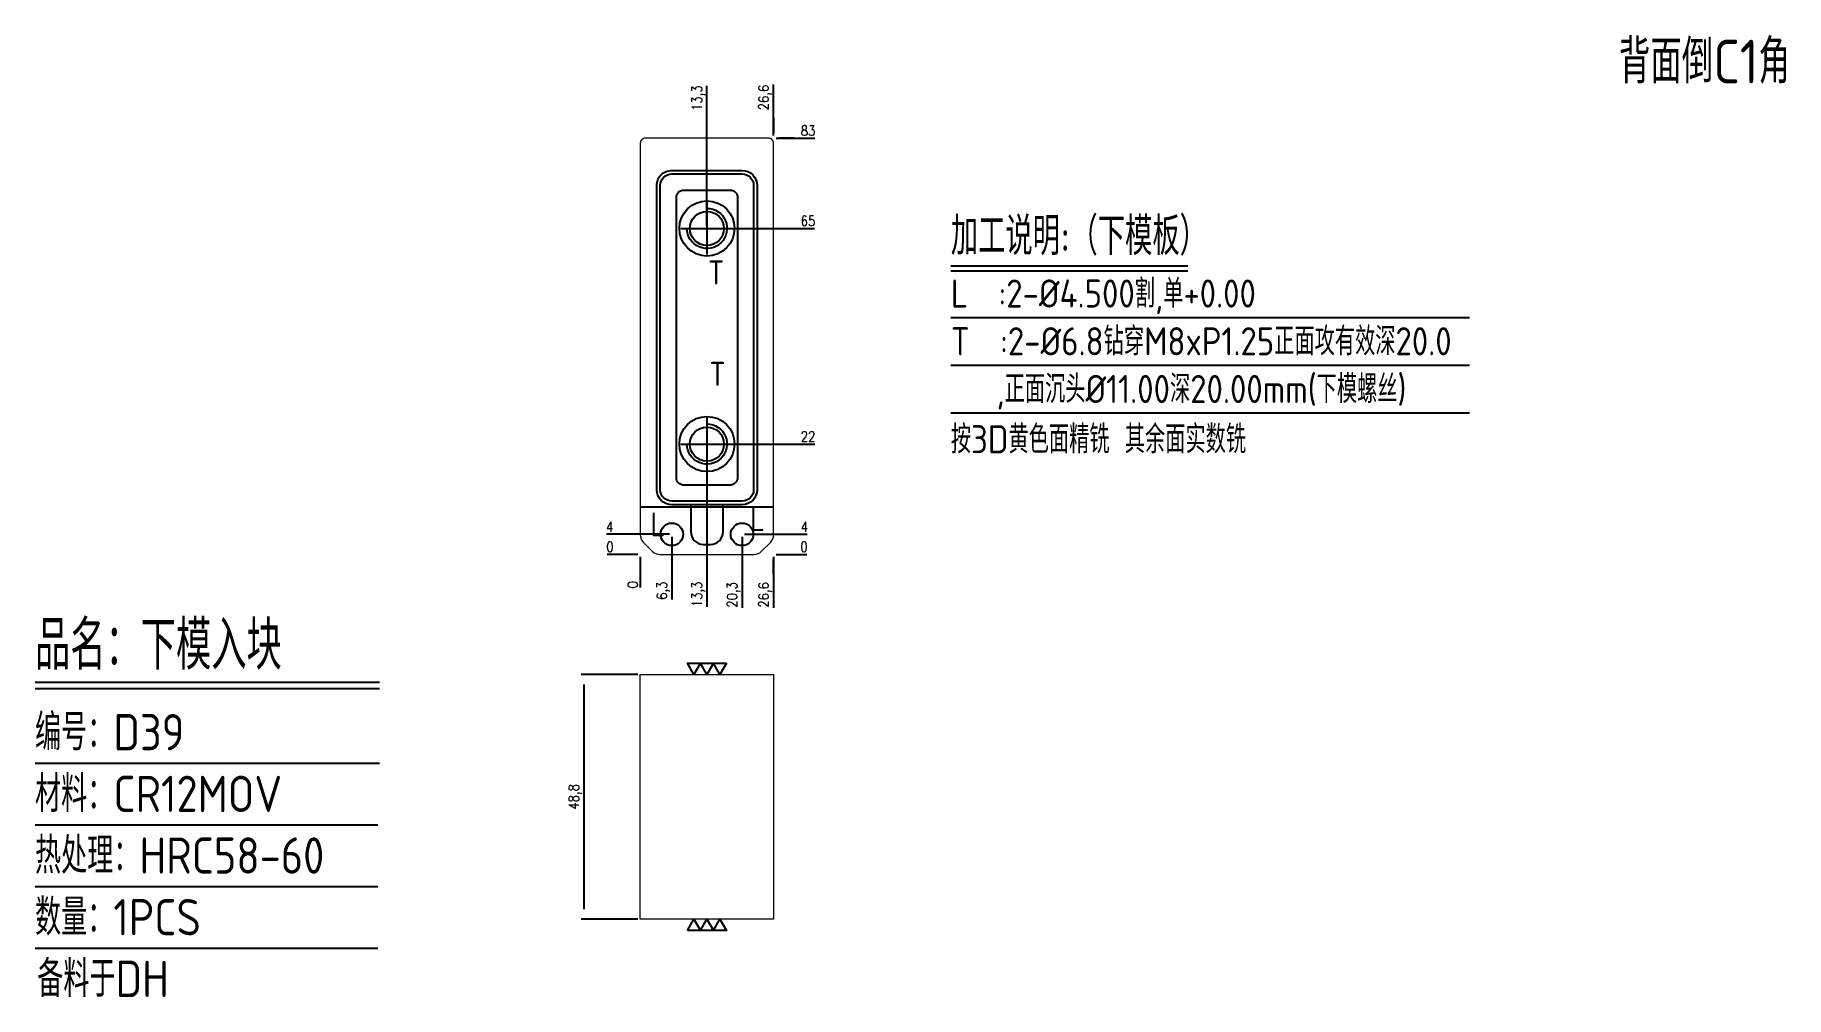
# Model space of a CAD drawing. Header units: millimetres. Extents: x 94319 to 94668, y -1092 to -900.
import ezdxf
from ezdxf.enums import TextEntityAlignment as Align

# ---------------------------------------------------------------- set-up
doc = ezdxf.new("R2010")
doc.units = ezdxf.units.MM
doc.linetypes.add('CENTER', pattern=[0])
for name, color, linetype in [('DIE_P', 2, 'Continuous'), ('DIM', 4, 'Continuous'), ('TEXT', 4, 'Continuous')]:
    doc.layers.add(name, color=color, linetype=linetype)
doc.styles.add('gbenor', font='gbenor.shx', dxfattribs={"bigfont": 'gbcbig.shx'})
doc.styles.get("Standard").update_dxf_attribs({"font": 'txt.shx', "width": 0.85, "bigfont": 'ctxt.shx'})
doc.dimstyles.new('T-2-WX', dxfattribs={"dimtxt": 2, "dimasz": 2, "dimexe": 0.5, "dimexo": 0.5, "dimgap": 0.5, "dimtad": 1, "dimtxsty": 'Standard', "dimblk": 'OPEN30', "dimcen": 0, "dimazin": 3, "dimtfac": 1, "dimtmove": 0, "dimatfit": 3, "dimldrblk": 'OPEN30', "dimlwd": -1, "dimlwe": -1})

# ---------------------------------------------------------------- blocks, each defined once
blk = doc.blocks.new('*D7579')
at = {"layer": 'Defpoints', "color": 0}
for p in [(94439.89, -1003.64), (94466.49, -1003.64), (94471.49, -1003.64)]:
    blk.add_point(p, dxfattribs=at)
at = {"layer": 'DIM', "color": 0}
blk.add_line((94466.99, -1003.64), (94473.13, -1003.64), dxfattribs=at)
at = {"layer": 'DIM', "color": 0, "insert": (94472.56, -1002.14), "char_height": 2, "attachment_point": 5}
blk.add_mtext('0', dxfattribs=at)
blk = doc.blocks.new('_Open30')
blk = doc.blocks.new('*D7580')
at = {"layer": 'Defpoints', "color": 0}
for p in [(94460.19, -999.64), (94471.49, -999.64), (94439.89, -1003.64)]:
    blk.add_point(p, dxfattribs=at)
at = {"layer": 'DIM', "color": 0}
for p, q in [((94460.69, -999.64), (94464.19, -999.64)), ((94464.19, -999.64), (94467.49, -999.64)), ((94467.49, -999.64), (94473.21, -999.64))]:
    blk.add_line(p, q, dxfattribs=at)
at = {"layer": 'DIM', "color": 0, "insert": (94472.6, -998.14), "char_height": 2, "attachment_point": 5}
blk.add_mtext('4', dxfattribs=at)
blk = doc.blocks.new('*D7581')
at = {"layer": 'Defpoints', "color": 0}
for p in [(94453.19, -981.64), (94471.49, -981.64), (94439.89, -1003.64)]:
    blk.add_point(p, dxfattribs=at)
at = {"layer": 'DIM', "color": 0}
for p, q in [((94453.69, -981.64), (94463.49, -981.64)), ((94463.49, -981.64), (94467.49, -981.64)), ((94467.49, -981.64), (94474.74, -981.64))]:
    blk.add_line(p, q, dxfattribs=at)
at = {"layer": 'DIM', "color": 0, "insert": (94473.37, -980.14), "char_height": 2, "attachment_point": 5}
blk.add_mtext('22', dxfattribs=at)
blk = doc.blocks.new('*D7582')
at = {"layer": 'Defpoints', "color": 0}
for p in [(94453.19, -938.64), (94471.49, -938.64), (94439.89, -1003.64)]:
    blk.add_point(p, dxfattribs=at)
at = {"layer": 'DIM', "color": 0}
for p, q in [((94453.69, -938.64), (94463.49, -938.64)), ((94463.49, -938.64), (94467.49, -938.64)), ((94467.49, -938.64), (94474.66, -938.64))]:
    blk.add_line(p, q, dxfattribs=at)
at = {"layer": 'DIM', "color": 0, "insert": (94473.33, -937.14), "char_height": 2, "attachment_point": 5}
blk.add_mtext('65', dxfattribs=at)
blk = doc.blocks.new('*D7583')
at = {"layer": 'Defpoints', "color": 0}
for p in [(94466.49, -920.64), (94471.49, -920.64), (94439.89, -1003.64)]:
    blk.add_point(p, dxfattribs=at)
at = {"layer": 'DIM', "color": 0}
for p, q in [((94466.99, -920.64), (94470.49, -920.64)), ((94470.49, -920.64), (94467.49, -920.64)), ((94467.49, -920.64), (94474.74, -920.64))]:
    blk.add_line(p, q, dxfattribs=at)
at = {"layer": 'DIM', "color": 0, "insert": (94473.37, -919.14), "char_height": 2, "attachment_point": 5}
blk.add_mtext('83', dxfattribs=at)
blk = doc.blocks.new('*D7584')
at = {"layer": 'Defpoints', "color": 0}
for p in [(94434.89, -1003.64), (94439.89, -1003.64), (94439.89, -1003.64)]:
    blk.add_point(p, dxfattribs=at)
at = {"layer": 'DIM', "color": 0}
blk.add_line((94439.39, -1003.64), (94433.26, -1003.64), dxfattribs=at)
at = {"layer": 'DIM', "color": 0, "insert": (94433.83, -1002.14), "char_height": 2, "attachment_point": 5}
blk.add_mtext('0', dxfattribs=at)
blk = doc.blocks.new('*D7585')
at = {"layer": 'Defpoints', "color": 0}
for p in [(94434.89, -999.64), (94446.19, -999.64), (94439.89, -1003.64)]:
    blk.add_point(p, dxfattribs=at)
at = {"layer": 'DIM', "color": 0}
for p, q in [((94438.89, -999.64), (94433.18, -999.64)), ((94442.19, -999.64), (94438.89, -999.64)), ((94445.69, -999.64), (94442.19, -999.64))]:
    blk.add_line(p, q, dxfattribs=at)
at = {"layer": 'DIM', "color": 0, "insert": (94433.79, -998.14), "char_height": 2, "attachment_point": 5}
blk.add_mtext('4', dxfattribs=at)
blk = doc.blocks.new('*D7586')
at = {"layer": 'Defpoints', "color": 0}
for p in [(94439.89, -1003.64), (94466.49, -1003.64), (94466.49, -1008.64)]:
    blk.add_point(p, dxfattribs=at)
at = {"layer": 'DIM', "color": 0}
for p, q in [((94466.49, -1004.14), (94466.49, -1007.64)), ((94466.49, -1007.64), (94466.49, -1004.64)), ((94466.49, -1004.64), (94466.49, -1014.32))]:
    blk.add_line(p, q, dxfattribs=at)
at = {"layer": 'DIM', "color": 0, "insert": (94464.8, -1011.73), "char_height": 2, "attachment_point": 5, "rotation": 90}
blk.add_mtext('26,6', dxfattribs=at)
blk = doc.blocks.new('*D7587')
at = {"layer": 'Defpoints', "color": 0}
for p in [(94460.19, -999.64), (94439.89, -1003.64), (94460.19, -1008.64)]:
    blk.add_point(p, dxfattribs=at)
at = {"layer": 'DIM', "color": 0}
for p, q in [((94460.19, -1000.14), (94460.19, -1003.64)), ((94460.19, -1003.64), (94460.19, -1004.64)), ((94460.19, -1004.64), (94460.19, -1014.32))]:
    blk.add_line(p, q, dxfattribs=at)
at = {"layer": 'DIM', "color": 0, "insert": (94458.5, -1011.73), "char_height": 2, "attachment_point": 5, "rotation": 90}
blk.add_mtext('20,3', dxfattribs=at)
blk = doc.blocks.new('*D7588')
at = {"layer": 'Defpoints', "color": 0}
for p in [(94453.19, -981.64), (94439.89, -1003.64), (94453.19, -1008.64)]:
    blk.add_point(p, dxfattribs=at)
at = {"layer": 'DIM', "color": 0}
for p, q in [((94453.19, -982.14), (94453.19, -1000.64)), ((94453.19, -1000.64), (94453.19, -1004.64)), ((94453.19, -1004.64), (94453.19, -1014.08))]:
    blk.add_line(p, q, dxfattribs=at)
at = {"layer": 'DIM', "color": 0, "insert": (94451.5, -1011.61), "char_height": 2, "attachment_point": 5, "rotation": 90}
blk.add_mtext('13,3', dxfattribs=at)
blk = doc.blocks.new('*D7589')
at = {"layer": 'Defpoints', "color": 0}
for p in [(94446.19, -999.64), (94439.89, -1003.64), (94446.19, -1008.64)]:
    blk.add_point(p, dxfattribs=at)
at = {"layer": 'DIM', "color": 0}
for p, q in [((94446.19, -1000.14), (94446.19, -1003.64)), ((94446.19, -1003.64), (94446.19, -1004.64)), ((94446.19, -1004.64), (94446.19, -1012.62))]:
    blk.add_line(p, q, dxfattribs=at)
at = {"layer": 'DIM', "color": 0, "insert": (94444.5, -1010.88), "char_height": 2, "attachment_point": 5, "rotation": 90}
blk.add_mtext('6,3', dxfattribs=at)
blk = doc.blocks.new('*D7590')
at = {"layer": 'Defpoints', "color": 0}
for p in [(94439.89, -1003.64), (94439.89, -1003.64), (94439.89, -1008.64)]:
    blk.add_point(p, dxfattribs=at)
at = {"layer": 'DIM', "color": 0}
blk.add_line((94439.89, -1004.14), (94439.89, -1010.27), dxfattribs=at)
at = {"layer": 'DIM', "color": 0, "insert": (94438.39, -1009.71), "char_height": 2, "attachment_point": 5, "rotation": 90}
blk.add_mtext('0', dxfattribs=at)
blk = doc.blocks.new('*D7591')
at = {"layer": 'Defpoints', "color": 0}
for p in [(94466.49, -915.64), (94466.49, -920.64), (94439.89, -1003.64)]:
    blk.add_point(p, dxfattribs=at)
at = {"layer": 'DIM', "color": 0}
for p, q in [((94466.49, -919.64), (94466.49, -909.96)), ((94466.49, -920.14), (94466.49, -916.64)), ((94466.49, -916.64), (94466.49, -919.64))]:
    blk.add_line(p, q, dxfattribs=at)
at = {"layer": 'DIM', "color": 0, "insert": (94464.8, -912.55), "char_height": 2, "attachment_point": 5, "rotation": 90}
blk.add_mtext('26,6', dxfattribs=at)
blk = doc.blocks.new('*D7592')
at = {"layer": 'Defpoints', "color": 0}
for p in [(94453.19, -915.64), (94453.19, -938.64), (94439.89, -1003.64)]:
    blk.add_point(p, dxfattribs=at)
at = {"layer": 'DIM', "color": 0}
for p, q in [((94453.19, -919.64), (94453.19, -910.2)), ((94453.19, -923.64), (94453.19, -919.64)), ((94453.19, -938.14), (94453.19, -923.64))]:
    blk.add_line(p, q, dxfattribs=at)
at = {"layer": 'DIM', "color": 0, "insert": (94451.5, -912.67), "char_height": 2, "attachment_point": 5, "rotation": 90}
blk.add_mtext('13,3', dxfattribs=at)
blk = doc.blocks.new('*D7593')
at = {"layer": 'Defpoints', "color": 0}
for p in [(94439.89, -1027.61), (94428.63, -1076.41), (94439.89, -1076.41)]:
    blk.add_point(p, dxfattribs=at)
at = {"layer": 'DIM', "color": 0}
for p, q in [((94439.39, -1027.61), (94428.13, -1027.61)), ((94428.63, -1029.61), (94428.63, -1074.41)), ((94439.39, -1076.41), (94428.13, -1076.41))]:
    blk.add_line(p, q, dxfattribs=at)
at = {"layer": 'DIM', "color": 0, "insert": (94426.94, -1052.01), "char_height": 2, "attachment_point": 5, "rotation": 90}
blk.add_mtext('48,8', dxfattribs=at)

msp = doc.modelspace()

# ---------------------------------------------------------------- linework, layer by layer
at = {"layer": 'DIE_P'}
msp.add_line((94439.892, -994.141), (94466.492, -994.141), dxfattribs=at)
at = {"layer": 'DIE_P', "linetype": 'Continuous', "lineweight": 15}
msp.add_lwpolyline([(94439.892, -921.641), (94439.892, -999.763, 0.1989124), (94440.478, -1001.177), (94442.357, -1003.056, 0.1989124), (94443.771, -1003.641), (94462.614, -1003.641, 0.1989124), (94464.028, -1003.056), (94465.907, -1001.177, 0.1989124), (94466.492, -999.763), (94466.492, -921.641, 0.4142136), (94465.492, -920.641), (94440.892, -920.641, 0.4142136)], format="xyb", close=True, dxfattribs=at)
at = {"layer": 'DIE_P', "linetype": 'Continuous'}
for points in [[(94460.194, -993.75), (94446.192, -993.75, -0.4142135), (94443.181, -990.74), (94443.181, -930.073, -0.4142136), (94446.192, -927.063), (94460.191, -927.063, -0.4142135), (94463.202, -930.073), (94463.202, -990.74, -0.4139657)], [(94460.194, -993.043), (94446.192, -993.043, -0.4142135), (94443.888, -990.74), (94443.888, -930.073, -0.4142136), (94446.192, -927.77), (94460.191, -927.77, -0.4142135), (94462.495, -930.073), (94462.495, -990.74, -0.4139302)], [(94457.788, -989.836), (94448.595, -989.836, -0.4142136), (94447.095, -988.336), (94447.095, -932.477, -0.4142136), (94448.595, -930.977), (94457.788, -930.977, -0.4142135), (94459.288, -932.477), (94459.288, -988.336, -0.4142136)], [(94449.989, -993.75), (94449.989, -999.147, 0.4142136), (94452.489, -1001.647), (94453.898, -1001.647, 0.4142136), (94456.398, -999.147), (94456.398, -993.75)]]:
    msp.add_lwpolyline(points, format="xyb", close=True, dxfattribs=at)
at = {"layer": 'DIE_P'}
for points in [[(94453.192, -934.641, -2.4142136), (94449.192, -938.641)], [(94453.192, -934.641, -2.4142136), (94449.192, -938.641)], [(94453.192, -977.641, -2.4142136), (94449.192, -981.641)], [(94453.192, -977.641, -2.4142136), (94449.192, -981.641)]]:
    msp.add_lwpolyline(points, format="xyb", dxfattribs=at)
at = {"layer": 'DIE_P', "color": 4, "linetype": 'CENTER', "ltscale": 0.007}
for points in [[(94453.192, -933.441), (94453.192, -943.841)], [(94453.192, -933.441), (94453.192, -943.841)], [(94447.992, -938.641), (94458.392, -938.641)], [(94453.192, -976.441), (94453.192, -986.841)], [(94453.192, -976.441), (94453.192, -986.841)], [(94447.992, -981.641), (94458.392, -981.641)]]:
    msp.add_lwpolyline(points, dxfattribs=at)
at = {"layer": 'DIE_P', "color": 2, "linetype": 'Continuous', "lineweight": 15}
msp.add_lwpolyline([(94439.892, -1027.607), (94466.492, -1027.607), (94466.492, -1076.407), (94439.892, -1076.407)], close=True, dxfattribs=at)
at = {"layer": 'DIE_P'}
for centre, radius in [((94453.192, -938.641), 5.5), ((94453.192, -938.641), 3.4), ((94453.192, -981.641), 5.5), ((94453.192, -981.641), 3.4)]:
    msp.add_circle(centre, radius, dxfattribs=at)
at = {"layer": 'DIE_P', "color": 1}
for centre in [(94446.192, -999.641), (94460.192, -999.641)]:
    msp.add_circle(centre, 2.25, dxfattribs=at)
at = {"layer": 'DIM', "color": 4, "linetype": 'Continuous', "lineweight": 25}
for p, q in [((94319.163, -1029.155), (94387.849, -1029.155)), ((94319.163, -1030.421), (94387.849, -1030.421)), ((94319.163, -1045.25), (94387.849, -1045.25)), ((94319.163, -1057.547), (94387.551, -1057.547)), ((94319.163, -1069.844), (94387.551, -1069.844)), ((94319.163, -1082.141), (94387.551, -1082.141))]:
    msp.add_line(p, q, dxfattribs=at)
at = {"layer": 'TEXT', "color": 3}
for p, q in [((94501.836, -946.105), (94549.145, -946.105)), ((94501.836, -947.085), (94549.145, -947.085))]:
    msp.add_line(p, q, dxfattribs=at)
at = {"layer": 'TEXT', "color": 3, "linetype": 'Continuous'}
for p, q in [((94501.836, -956.381), (94605.307, -956.381)), ((94501.836, -965.901), (94605.307, -965.901)), ((94501.836, -975.421), (94605.307, -975.421))]:
    msp.add_line(p, q, dxfattribs=at)
at = {"layer": 'TEXT'}
for points in [[(94457.09, -1025.357), (94455.79, -1027.607), (94454.491, -1025.357), (94453.192, -1027.607), (94451.893, -1025.357), (94450.594, -1027.607), (94449.295, -1025.357), (94457.09, -1025.357)], [(94449.295, -1078.657), (94450.594, -1076.407), (94451.893, -1078.657), (94453.192, -1076.407), (94454.491, -1078.657), (94455.79, -1076.407), (94457.09, -1078.657), (94449.295, -1078.657)]]:
    msp.add_lwpolyline(points, close=True, dxfattribs=at)

# ---------------------------------------------------------------- texts
at = {"layer": 'DIM', "color": 3, "linetype": 'Continuous', "lineweight": 25, "style": 'gbenor'}
for s, height, p in [('品名：下模入块', 9.7653, (94319.163, -1026.624)), ('编号：D39', 7.2335, (94319.163, -1042.718)), ('材料：CR12MOV', 7.2335, (94319.163, -1055.015)), ('热处理：HRC58-60', 7.23353, (94319.163, -1067.312)), ('数量：1PCS', 7.2335, (94319.163, -1079.609)), ('备料于DH', 7.2335, (94319.603, -1091.906))]:
    msp.add_text(s, height=height, dxfattribs=at).set_placement(p)
at = {"layer": 'TEXT', "color": 4, "lineweight": 18, "style": 'gbenor'}
msp.add_text('背面倒C1角', height=8.7044, dxfattribs=at).set_placement((94635.103, -909.711))
at = {"layer": 'TEXT', "color": 4, "style": 'gbenor'}
for s, height, p in [('加工说明:（下模板）', 7.56, (94501.836, -943.949)), ('T  :2-%%C6.8钻穿M8xP1.25正面攻有效深20.0', 5.6, (94501.836, -963.941)), ('   ,正面沉头%%C11.00深20.00mm(下模螺丝)', 5.6, (94501.836, -973.461))]:
    msp.add_text(s, height=height, dxfattribs=at).set_placement(p)
for s, p in [('T', (94455.019, -947.421)), ('T', (94455.296, -967.655)), ('L', (94443.405, -997.676)), ('L', (94463.279, -996.609))]:
    msp.add_text(s, height=4.8, dxfattribs=at).set_placement(p, align=Align.MIDDLE_CENTER)
at = {"layer": 'TEXT', "color": 1, "style": 'gbenor'}
msp.add_text('L  :2-%%C4.500割,单+0.00 ', height=5.6, dxfattribs=at).set_placement((94501.836, -954.421))
at = {"layer": 'TEXT', "color": 2, "style": 'gbenor'}
msp.add_text('按3D黄色面精铣 其余面实数铣', height=5.6, dxfattribs=at).set_placement((94501.836, -983.476))

# ---------------------------------------------------------------- dimensions: what is measured, and where the dimension line sits
at = {"layer": 'DIM'}
for feature_location, offset, dtype, origin, picture, middle in [((94466.492, -920.641), (0, 5), 1, (94439.892, -1003.641), '*D7591', (94464.802, -912.551)), ((94453.192, -938.641), (0, 23), 1, (94439.892, -1003.641), '*D7592', (94451.502, -912.672)), ((94466.492, -920.641), (5, 0), 0, (94439.892, -1003.641), '*D7583', (94473.369, -919.141)), ((94453.192, -938.641), (18.3, 0), 0, (94439.892, -1003.641), '*D7582', (94473.328, -937.141)), ((94453.192, -981.641), (18.3, 0), 0, (94439.892, -1003.641), '*D7581', (94473.369, -980.141)), ((94453.192, -981.641), (0, -27), 1, (94439.892, -1003.641), '*D7588', (94451.502, -1011.61)), ((94446.192, -999.641), (-11.3, 0), 0, (94439.892, -1003.641), '*D7585', (94433.785, -998.141)), ((94460.192, -999.641), (11.3, 0), 0, (94439.892, -1003.641), '*D7580', (94472.6, -998.141)), ((94439.892425266, -1003.641288659), (-5, 0), 0, (94439.892425266, -1003.641288659), '*D7584', (94433.825758599, -1002.141288659)), ((94460.192, -999.641), (0, -9), 1, (94439.892, -1003.641), '*D7587', (94458.502, -1011.732)), ((94446.192, -999.641), (0, -9), 1, (94439.892, -1003.641), '*D7589', (94444.502, -1010.882)), ((94466.492425286, -1003.641288659), (5, 0), 0, (94439.892425266, -1003.641288659), '*D7579', (94472.559091952, -1002.141288659)), ((94439.892425266, -1003.641288659), (0, -5), 1, (94439.892425266, -1003.641288659), '*D7590', (94438.392425266, -1009.707955326)), ((94466.492, -1003.641), (0, -5), 1, (94439.892, -1003.641), '*D7586', (94464.802, -1011.732))]:
    dim = msp.add_ordinate_dim(feature_location=feature_location, offset=offset, dtype=dtype, origin=origin, dimstyle='T-2-WX', dxfattribs=at)
    dim.commit()
    dim.dimension.update_dxf_attribs({"geometry": picture, "text_midpoint": middle})
dim = msp.add_linear_dim(base=(94428.63, -1076.407), p1=(94439.892, -1027.607), p2=(94439.892, -1076.407), angle=90, dimstyle='T-2-WX', dxfattribs=at)
dim.commit()
dim.dimension.update_dxf_attribs({"geometry": '*D7593', "text_midpoint": (94426.939, -1052.007)})

doc.saveas('drawing.dxf')
